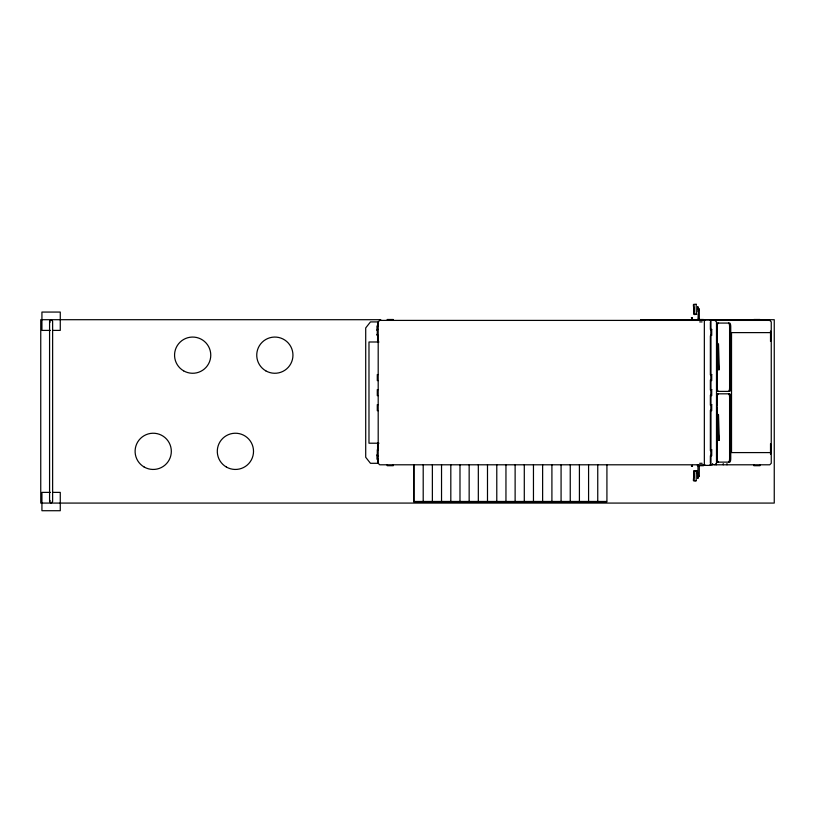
<?xml version="1.0" encoding="UTF-8"?>
<svg xmlns="http://www.w3.org/2000/svg" width="815" height="815" viewBox="0 0 815 815"><rect width="100%" height="100%" fill="white"/><g stroke="black" fill="none" stroke-linecap="round" stroke-linejoin="round"><path stroke-width="1.22" d="M717.047 405.299L718.698 440.467M717.047 334.069L717.485 344.164L717.434 342.616M717.485 414.906L717.434 413.358M697.935 478.487L698.027 473.576M693.942 474.32L693.351 480.432L695.806 480.667M696.509 473.332L696.744 470.876L694.298 470.642M697.742 478.385L697.976 475.94M49.572 321.232L51.1 319.704L52.629 321.232L52.629 501.551L51.1 503.079L49.572 501.551L49.572 321.232L50.021 322.312M49.572 501.551L50.021 500.471M692.332 318.023C689.215 317.31 694.421 318.645 691.701 318.023M691.66 465.732C690.743 466.588 693.208 466.588 692.292 465.732M699.29 465.946L699.29 476.469L698.475 476.734L697.976 476.041L699.29 475.624M714.928 464.795L716.497 463.297L716.497 321.915L714.928 320.407M698.475 309.843L699.29 309.578M694.298 314.559L696.744 314.325M693.728 304.759L693.881 313.724M380.758 319.704L40.75 319.704L40.75 503.079L774.25 503.079L774.25 319.704L758.969 319.704M640.539 319.704L697.844 319.704M701.664 319.704L755.148 319.704M690.356 320.02L693.667 320.02M704.965 320.407L379.698 320.407L378.191 321.915L378.191 335.444L377.294 335.444L377.294 329.433L378.191 329.433M709.834 320.407L769.747 320.407L771.255 321.915L771.255 463.297L769.747 464.795L709.834 464.795M699.678 321.915L702.123 321.915M717.169 323.076L729.69 323.076A3.637 1.06 -90 0 1 730.749 326.713L730.749 387.746A3.637 1.06 90 0 1 729.69 391.383L717.169 391.383M50.489 330.401L41.932 330.401L41.932 312.064L60.269 312.064L60.269 330.401L52.934 330.401M770.521 331.033L770.521 341.465M771.255 332.612L731.524 332.612L731.524 452.59L771.255 452.59M378.965 341.994L368.981 341.994L368.981 443.207L378.965 443.207M378.191 374.554L377.294 374.554L377.294 380.564L378.191 380.564M378.191 389.59L377.294 389.59L377.294 395.611L378.191 395.611M717.169 393.818L729.69 393.818A3.637 1.06 -90 0 1 730.749 397.455L730.749 458.488A3.637 1.06 -90 0 1 729.69 462.125L717.169 462.125M378.191 404.637L377.294 404.637L377.294 410.648L378.191 410.648M770.521 443.737L770.521 454.169M378.191 449.758L377.294 449.758L377.294 455.768L378.191 455.768M699.678 463.297L702.123 463.297M704.965 464.795L379.698 464.795L378.191 463.297L378.191 459.507M50.489 492.382L41.932 492.382L41.932 510.72L60.269 510.72L60.269 492.382L52.934 492.382M606.543 501.47L414.03 501.47L414.03 464.795M693.881 471.478L693.728 480.443M696.744 470.876L698.221 473.495M692.292 465.355L692.485 465.915L691.466 465.701M697.742 306.817L697.976 309.262M693.351 304.769L693.942 310.882M717.485 343.879L718.698 370.01L719.339 369.694L718.494 343.838M717.485 414.621L718.586 438.001M718.494 414.57L719.339 440.436M697.935 306.715L698.027 311.625M759.937 320.407L759.937 319.5L753.916 319.5L753.916 320.407M759.937 464.795L759.937 465.701L753.916 465.701L753.916 464.795M726.98 463.582L726.98 464.795M723.231 463.582L723.231 464.795M717.271 405.086L717.271 397.455A3.637 1.06 90 0 1 718.331 393.818M717.271 407.622L717.271 458.488A3.637 1.06 90 0 0 718.331 462.125M716.334 463.582L716.334 464.795M712.585 463.582L712.585 464.795M710.965 329.932L710.965 319.806L704.343 319.806L704.343 465.396L710.965 465.396L710.965 455.269M710.965 334.996L710.965 375.511M710.965 380.574L710.965 389.438M710.965 394.501L710.965 404.627M710.965 410.954L710.965 450.206M710.364 321.915L710.364 329.484M710.364 335.8L710.364 374.931M710.364 379.973L710.364 390.079M710.364 395.122L710.364 405.228M710.364 410.271L710.364 450.664M710.364 455.717L710.364 463.297M703.447 320.407L703.447 319.5L697.426 319.5L697.426 320.407M703.447 464.795L703.447 465.701L697.426 465.701L697.426 464.795M699.29 319.256L699.29 308.732L698.475 308.467L697.976 320.407M697.976 464.795L697.976 476.041M606.92 464.795L606.92 501.857L413.643 501.857L413.643 464.795M597.752 464.795L597.752 501.857M588.583 464.795L588.583 501.857M579.414 464.795L579.414 501.857M570.245 464.795L570.245 501.857M561.077 464.795L561.077 501.857M551.908 464.795L551.908 501.857M542.627 464.795L542.627 501.857M533.458 464.795L533.458 501.857M524.289 464.795L524.289 501.857M515.121 464.795L515.121 501.857M505.952 464.795L505.952 501.857M496.783 464.795L496.783 501.857M487.492 464.795L487.492 501.857M478.324 464.795L478.324 501.857M469.155 464.795L469.155 501.857M459.986 464.795L459.986 501.857M450.817 464.795L450.817 501.857M441.536 464.795L441.536 501.857M432.368 464.795L432.368 501.857M423.199 464.795L423.199 501.857M393.238 320.407L393.238 319.5L387.217 319.5L387.217 320.407M393.238 464.795L393.238 465.701L387.217 465.701L387.217 464.795M378.191 335.8L378.191 459.273M377.589 326.958L377.589 321.915L370.468 321.915L365.711 327.925L365.711 457.276L370.468 463.297L377.589 463.297L377.589 458.244M377.589 334.537L377.589 342.106M377.589 443.095L377.589 450.664M376.988 325.939L376.988 330.442M376.988 334.354L376.988 334.955M376.988 454.76L376.988 459.273M728.529 462.125A3.637 1.06 -90 0 0 729.588 458.488L729.588 397.455A3.637 1.06 -90 0 0 728.529 393.818M728.529 391.383A3.637 1.06 -90 0 0 729.588 387.746L729.588 326.713A3.637 1.06 -90 0 0 728.529 323.076M718.331 391.383A3.637 1.06 -90 0 1 717.271 387.746L717.271 326.713A3.637 1.06 -90 0 1 718.331 323.076M693.891 471.039L693.718 480.87L696.183 480.921L696.346 471.09L693.891 471.039M696.183 304.28L693.718 304.331L693.891 314.162L696.346 314.111L696.183 304.28M711.719 329.433L710.812 329.433L710.812 335.444L711.719 335.444L711.719 329.433M711.719 374.554L710.812 374.554L710.812 380.564L711.719 380.564L711.719 374.554M711.719 389.59L710.812 389.59L710.812 395.611L711.719 395.611L711.719 389.59M711.719 404.637L710.812 404.637L710.812 410.648L711.719 410.648L711.719 404.637M711.719 449.758L710.812 449.758L710.812 455.768L711.719 455.768L711.719 449.758M226.356 467.026A18.103 18.103 0 0 0 253.516 451.347A18.103 18.103 0 0 0 226.356 435.658A18.103 18.103 0 0 0 226.356 467.026M144.163 467.026A18.103 18.103 0 0 0 171.323 451.347A18.103 18.103 0 0 0 144.163 435.658A18.103 18.103 0 0 0 144.163 467.026M183.609 370.845A18.103 18.103 0 0 0 210.769 355.167A18.103 18.103 0 0 0 183.609 339.488A18.103 18.103 0 0 0 183.609 370.845M265.792 370.845A18.103 18.103 0 0 0 292.952 355.167A18.103 18.103 0 0 0 265.792 339.488A18.103 18.103 0 0 0 265.792 370.845"/></g></svg>
